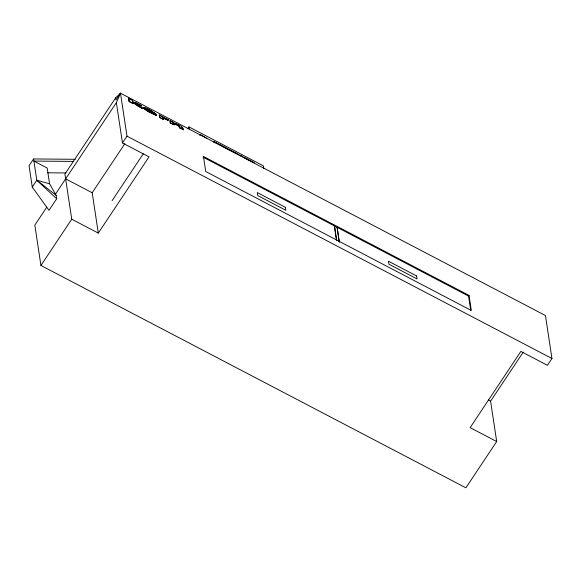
<?xml version="1.0" encoding="UTF-8"?>
<svg xmlns="http://www.w3.org/2000/svg" width="581" height="581" viewBox="0 0 581 581"><rect width="100%" height="100%" fill="white"/><g stroke="black" fill="none" stroke-linecap="round" stroke-linejoin="round"><path stroke-width="0.87" d="M163.355 118.066L163.268 119.483L159.514 117.515L159.354 114.973L162.84 116.796L162.709 117.391L168.555 119.839L162.891 117.115M55.202 194.526L116.367 102.626L120.499 93.185L545.45 315.527L551.95 358.506L547.418 365.311L520.859 351.411L470.131 427.638L496.69 441.538L465.889 487.815L40.931 265.473L34.831 225.137L46.756 207.221M75.312 159.288L33.582 158.954L29.05 165.759L32.267 187.038L48.986 210.337L56.691 198.767L56.175 195.361L49.559 183.778L47.184 168.032L33.901 161.082L73.816 161.402M32.267 187.038L36.799 180.233L33.582 158.954M71.739 219.197L98.298 233.09L149.026 156.863L122.468 142.97L126.999 136.157L120.499 93.185L115.648 97.862L64.912 174.089L71.739 219.197L40.931 265.473M120.499 93.185L115.968 99.99L115.648 97.862M132.933 102.568L138.184 106.352L142.41 108.197L138.365 106.083L134.639 103.193L132.933 102.568L132.867 103.571L129.113 101.61L128.815 98.196L132.57 100.157L132.642 102.096L137.094 103.324L141.72 105.742L136.811 104.311L141.72 105.742M129.113 101.61L128.815 98.196M132.57 100.157L132.642 102.096M151.888 112.3L147.08 109.78C148.794 108.967 151.423 111.291 152.868 112.445L147.262 109.511M147.066 110.114L156.652 114.762L156.325 115.27L154.836 114.864L148.518 111.784L143.195 107.943L144.124 107.775M98.298 233.09L92.197 192.747L124.842 143.696M147.349 110.484L156.507 115.002L155.388 113.702M159.514 117.515L159.354 114.973M162.709 117.391L162.84 116.796M112.126 200.612L143.26 153.827M163.363 118.183L167.292 120.027L168.555 119.839M173.675 122.773C176.907 124.654 182.739 125.365 183.414 129.65L179.66 127.689C180.204 125.402 173.501 121.705 174.235 124.85L170.298 123.157L170.139 120.608L173.625 122.438L173.494 123.041L179.304 125.743M170.298 123.157L170.139 120.608M173.494 123.041L173.625 122.438M187.968 128.35L188.934 126.89L263.404 165.854L263.796 168.439M203.437 156.449L205.718 171.511L471.314 310.472L469.034 295.409L203.437 156.449L202.987 157.124L334.453 225.915L336.602 240.091M254.384 162.818L213.75 141.553L216.938 143.224M336.508 240.229L334.453 225.915M339.166 241.616L337.111 227.302L468.584 296.092L470.726 310.269M468.584 296.092L469.034 295.409M496.69 441.538L490.589 401.195L523.234 352.137M147.08 109.78L152.425 112.365M173.922 123.811L178.657 125.939L179.478 127.958M47.649 172.804L65.798 172.949M167.292 120.027L168.374 120.114M152.752 112.939L147.247 109.845M56.691 198.767L36.799 180.233L49.559 183.778M132.824 101.828L137.094 103.324M144.909 108.022L146.957 108.879M148.177 109.46L152.367 111.712M218.529 144.059L228.093 149.056M229.684 149.891L236.859 153.645M240.839 155.73L242.437 156.565M244.027 157.393L253.592 162.397M128.633 98.465L131.64 100.041M137.69 103.999L141.539 106.018M159.172 115.241L162.658 117.064M169.957 120.884L173.443 122.707M147.85 110.528L156.471 115.038C136.099 107.144 143.028 103.287 156.652 114.762M129.294 101.334L133.042 103.295M159.695 117.246L163.45 119.207M170.48 122.881L174.235 124.85M179.66 127.689L183.414 129.65M334.365 226.053L337.024 227.44M126.999 136.157L551.95 358.506M65.638 178.854L92.197 192.747M488.243 399.968L490.589 401.195M152.571 113.215L156.325 115.27M167.473 119.759L163.544 117.907L163.268 119.483M153.544 112.424L154.568 113.092M181.308 126.919L182.746 127.994L183.233 129.926M136.993 104.035L142.41 108.197M138.844 105.873L142.229 108.473M36.799 180.233L56.175 195.361M206.756 138.467C205.841 137.595 198.266 132.991 199.53 135.126M337.111 227.302L339.391 242.364M213.931 141.285L214.164 142.817M188.934 126.89L189.326 129.476M132.751 102.844L132.867 103.571M116.367 102.626L122.468 142.97M285.416 207.308L257.267 192.58L257.717 195.557L285.867 210.286L285.416 207.308M416.621 275.96L388.471 261.225L388.921 264.21L417.071 278.938L416.621 275.96"/></g></svg>
